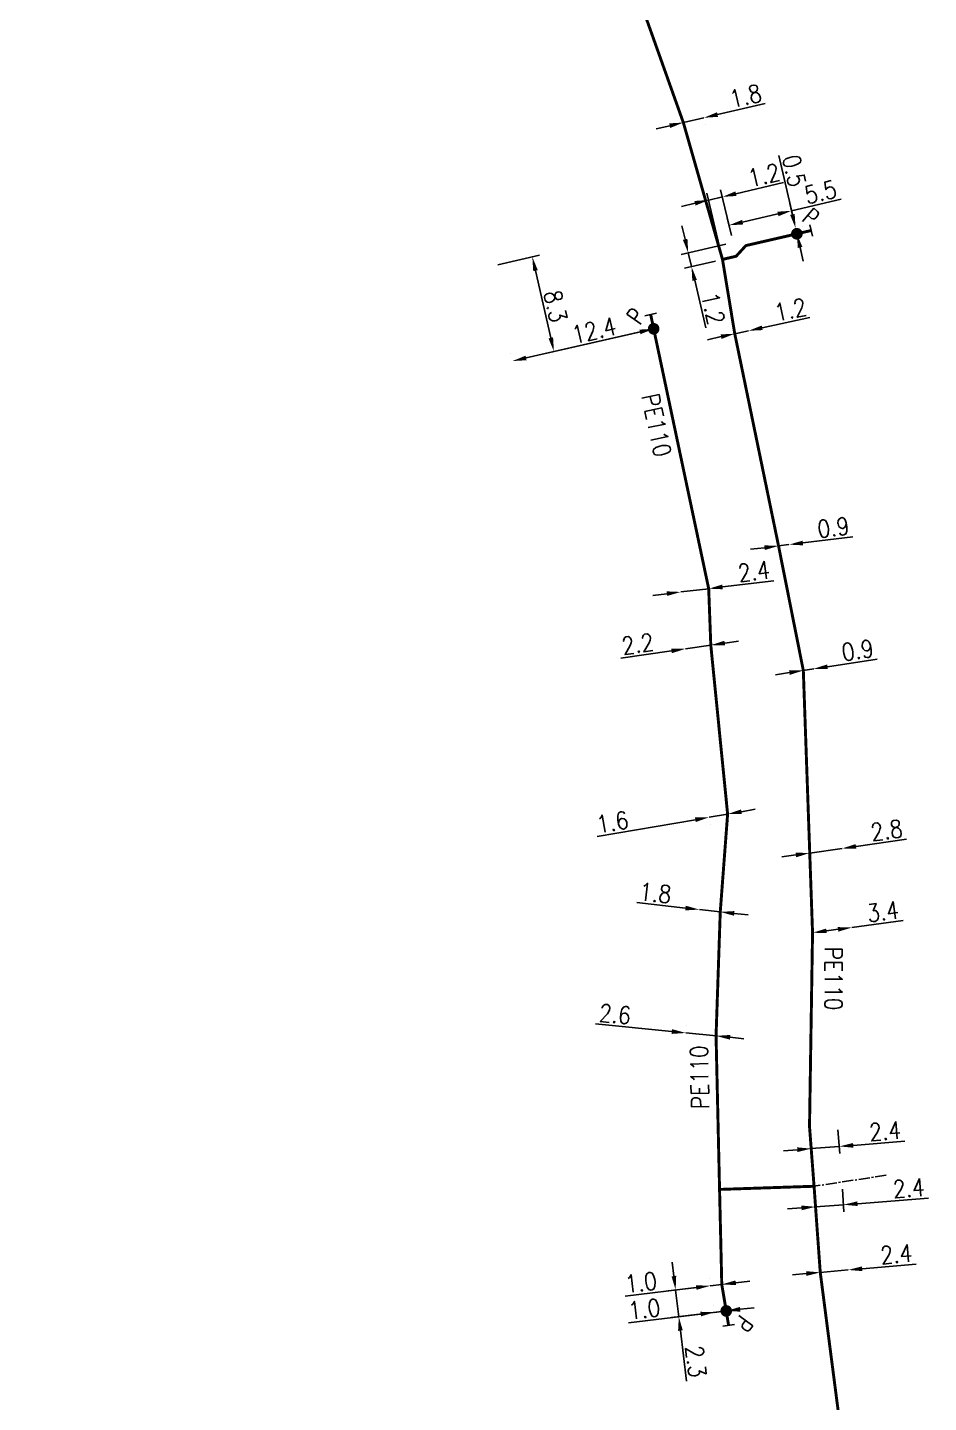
# Model space of a CAD drawing. Header units: millimetres. Extents: x 147000 to 147997, y 130417 to 131006.
# Drawn here: x 147072 to 147149.1, y 130702.8 to 130820.4 of the extents above; entities that cross this region are included whole.
import ezdxf
from ezdxf.enums import TextEntityAlignment as Align

# ---------------------------------------------------------------- set-up
doc = ezdxf.new("R2010")
doc.units = ezdxf.units.MM
doc.header["$PDMODE"] = 34
doc.linetypes.add('CENTER2', pattern=[28.575, 19.05, -3.175, 3.175, -3.175])
doc.linetypes.add('L_100_PE', pattern=[14, 10, -1.5, 1, -1.5])
doc.layers.get('0').update_dxf_attribs({"linetype": 'CONTINUOUS'})
doc.layers.get('Defpoints').update_dxf_attribs({"linetype": 'CONTINUOUS'})
for name, color, linetype in [('L_140', 3, 'CONTINUOUS'), ('L_300', 7, 'CONTINUOUS'), ('L_340', 7, 'CONTINUOUS')]:
    doc.layers.add(name, color=color, linetype=linetype)
doc.styles.add('G_ROMANS', font='ROMANS.SHX', dxfattribs={"width": 0.75})
doc.styles.get("Standard").update_dxf_attribs({"font": 'romans.shx', "width": 0.85})
doc.dimstyles.get("Standard").update_dxf_attribs({"dimtxt": 1.5, "dimasz": 1.2, "dimexe": 0.625, "dimexo": 0.625, "dimgap": 0.25, "dimtad": 1, "dimdec": 1, "dimzin": 0, "dimdsep": 46, "dimtxsty": 'Standard', "dimcen": -0.5, "dimadec": 0, "dimazin": 0, "dimtfac": 1, "dimtdec": 1, "dimtmove": 0, "dimatfit": 3, "dimfxl": 0, "dimtolj": 1, "dimtzin": 0, "dimarcsym": 0})

# ---------------------------------------------------------------- blocks, each defined once
blk = doc.blocks.new('L_340_07')
at = {"color": 0, "linetype": 'Continuous', "const_width": 0.25, "flags": 128}
blk.add_lwpolyline([(0, 0), (1.25, 0)], dxfattribs=at)
at = {"color": 0, "linetype": 'Continuous', "flags": 128}
blk.add_lwpolyline([(1.25, -0.5), (1.25, 0.5)], dxfattribs=at)
at = {"color": 0, "linetype": 'Continuous', "width": 0.75, "flags": 3}
for tag, p in [('DEF_LEG', (0.72, -3.47)), ('DEF_COUP', (0.72, -5.97)), ('DEF_TYPE', (0.72, -8.47))]:
    blk.add_attdef(tag, text='', height=1.2, dxfattribs=at).set_placement(p, align=Align.MIDDLE)
blk = doc.blocks.new('L_300_12')
at = {"color": 0, "linetype": 'Continuous', "const_width": 0.497, "flags": 128}
blk.add_lwpolyline([(-0.25, 0, 1), (0.25, 0, 1)], format="xyb", close=True, dxfattribs=at)
at = {"color": 0, "linetype": 'Continuous', "style": 'G_ROMANS', "width": 0.75}
blk.add_text('P', height=1.5, dxfattribs=at).set_placement((0, 1.85), align=Align.MIDDLE)
at = {"color": 0, "linetype": 'Continuous', "width": 0.75, "flags": 3}
for tag, p in [('DEF_LEG', (0, -5)), ('DEF_COUP', (0, -7.5)), ('DEF_TYPE', (0, -10))]:
    blk.add_attdef(tag, text='', height=1.2, dxfattribs=at).set_placement(p, align=Align.MIDDLE)
blk = doc.blocks.new('*D16')
at = {"layer": 'Defpoints', "color": 0, "linetype": 'Continuous', "transparency": 16777216}
for p in [(147132.37, 130802.04), (147128.54, 130801.15), (147131.47, 130800.6)]:
    blk.add_point(p, dxfattribs=at)
at = {"layer": 'L_140', "color": 0, "linetype": 'Continuous', "lineweight": -2, "transparency": 16777216}
for p, q in [((147128.27, 130802.32), (147128, 130803.48)), ((147131.76, 130801.89), (147127.94, 130801.01)), ((147130.86, 130800.45), (147128.21, 130799.84)), ((147128.54, 130801.15), (147128.82, 130799.98)), ((147129.09, 130798.81), (147130.04, 130794.73))]:
    blk.add_line(p, q, dxfattribs=at)
at = {"layer": 'L_140', "color": 0, "linetype": 'Continuous', "transparency": 16777216}
for points in [[(147128.47, 130802.36), (147128.08, 130802.27), (147128.54, 130801.15)], [(147129.28, 130798.85), (147128.89, 130798.76), (147128.82, 130799.98)]]:
    blk.add_solid(points, dxfattribs=at)
at = {"layer": 'L_140', "color": 0, "linetype": 'Continuous', "transparency": 16777216, "insert": (147130.67, 130796.41), "char_height": 1.5, "attachment_point": 5, "rotation": 283.0834}
blk.add_mtext('\\A1;1.2', dxfattribs=at)
blk = doc.blocks.new('*D17')
at = {"layer": 'Defpoints', "color": 0, "linetype": 'Continuous', "transparency": 16777216}
for p in [(147131.46, 130805.95), (147132.37, 130802.04), (147131.47, 130800.6)]:
    blk.add_point(p, dxfattribs=at)
at = {"layer": 'L_140', "color": 0, "linetype": 'Continuous', "lineweight": -2, "transparency": 16777216}
for p, q in [((147131.33, 130801.2), (147130.14, 130806.28)), ((147132.23, 130802.64), (147131.31, 130806.56)), ((147132.62, 130806.22), (147136.7, 130807.17)), ((147129.12, 130805.4), (147127.95, 130805.13)), ((147130.29, 130805.68), (147131.46, 130805.95))]:
    blk.add_line(p, q, dxfattribs=at)
at = {"layer": 'L_140', "color": 0, "linetype": 'Continuous', "transparency": 16777216}
for points in [[(147132.58, 130806.42), (147132.67, 130806.03), (147131.46, 130805.95)], [(147129.07, 130805.6), (147129.16, 130805.21), (147130.29, 130805.68)]]:
    blk.add_solid(points, dxfattribs=at)
at = {"layer": 'L_140', "color": 0, "linetype": 'Continuous', "transparency": 16777216, "insert": (147135.02, 130807.81), "char_height": 1.5, "attachment_point": 5, "rotation": 13.1455}
blk.add_mtext('\\A1;1.2', dxfattribs=at)
blk = doc.blocks.new('*D18')
at = {"layer": 'Defpoints', "color": 0, "linetype": 'Continuous', "transparency": 16777216}
for p in [(147115.19, 130800.81), (147111.64, 130800), (147125.58, 130794.66)]:
    blk.add_point(p, dxfattribs=at)
at = {"layer": 'L_300', "color": 0, "linetype": 'Continuous', "lineweight": -2, "transparency": 16777216}
for p, q in [((147112.25, 130800.13), (147115.8, 130800.95)), ((147116.77, 130793.88), (147115.46, 130799.64)), ((147124.97, 130794.52), (147116.43, 130792.58))]:
    blk.add_line(p, q, dxfattribs=at)
at = {"layer": 'L_300', "color": 0, "linetype": 'Continuous', "transparency": 16777216}
for points in [[(147115.66, 130799.68), (147115.27, 130799.59), (147115.19, 130800.81)], [(147116.97, 130793.93), (147116.58, 130793.84), (147117.04, 130792.71)]]:
    blk.add_solid(points, dxfattribs=at)
at = {"layer": 'L_300', "color": 0, "linetype": 'Continuous', "transparency": 16777216, "insert": (147117.18, 130796.59), "char_height": 1.5, "attachment_point": 5, "rotation": 282.8605}
blk.add_mtext('\\A1;8.3', dxfattribs=at)
blk = doc.blocks.new('*D196')
at = {"layer": 'Defpoints', "color": 0, "linetype": 'Continuous', "transparency": 16777216}
for p in [(147128.12, 130812.31), (147129.87, 130812.72), (147129.87, 130812.72)]:
    blk.add_point(p, dxfattribs=at)
at = {"layer": 'L_140', "color": 0, "linetype": 'Continuous', "lineweight": -2, "transparency": 16777216}
for p, q in [((147131.04, 130813), (147135.12, 130813.95)), ((147128.12, 130812.31), (147129.87, 130812.72)), ((147126.95, 130812.04), (147125.78, 130811.77)), ((147128.26, 130811.7), (147128.26, 130811.7)), ((147130.02, 130812.11), (147130.02, 130812.11))]:
    blk.add_line(p, q, dxfattribs=at)
at = {"layer": 'L_140', "color": 0, "linetype": 'Continuous', "transparency": 16777216}
for points in [[(147126.91, 130812.24), (147127, 130811.85), (147128.12, 130812.31)], [(147131, 130813.19), (147131.09, 130812.8), (147129.87, 130812.72)]]:
    blk.add_solid(points, dxfattribs=at)
at = {"layer": 'L_140', "color": 0, "linetype": 'Continuous', "transparency": 16777216, "insert": (147133.44, 130814.58), "char_height": 1.5, "attachment_point": 5, "rotation": 13.1466}
blk.add_mtext('\\A1;1.8', dxfattribs=at)
blk = doc.blocks.new('*D197')
at = {"layer": 'Defpoints', "color": 0, "linetype": 'Continuous', "transparency": 16777216}
for p in [(147137.73, 130803.28), (147137.84, 130802.79), (147137.84, 130802.79)]:
    blk.add_point(p, dxfattribs=at)
at = {"layer": 'L_300', "color": 0, "linetype": 'Continuous', "lineweight": -2, "transparency": 16777216}
for p, q in [((147137.45, 130804.45), (147136.28, 130809.5)), ((147137.84, 130802.79), (147137.73, 130803.28)), ((147138.34, 130803.42), (147138.34, 130803.42)), ((147138.45, 130802.94), (147138.45, 130802.94)), ((147138.11, 130801.62), (147138.38, 130800.46))]:
    blk.add_line(p, q, dxfattribs=at)
at = {"layer": 'L_300', "color": 0, "linetype": 'Continuous', "transparency": 16777216}
for points in [[(147137.65, 130804.49), (147137.26, 130804.4), (147137.73, 130803.28)], [(147138.31, 130801.67), (147137.92, 130801.58), (147137.84, 130802.79)]]:
    blk.add_solid(points, dxfattribs=at)
at = {"layer": 'L_300', "color": 0, "linetype": 'Continuous', "transparency": 16777216, "insert": (147137.61, 130808.18), "char_height": 1.5, "attachment_point": 5, "rotation": 283.0834}
blk.add_mtext('\\A1;0.5', dxfattribs=at)
blk = doc.blocks.new('*D199')
at = {"layer": 'Defpoints', "color": 0, "linetype": 'Continuous', "transparency": 16777216}
for p in [(147132.03, 130803.52), (147137.73, 130803.28), (147132.37, 130802.04)]:
    blk.add_point(p, dxfattribs=at)
at = {"layer": 'L_300', "color": 0, "linetype": 'Continuous', "lineweight": -2, "transparency": 16777216}
for p, q in [((147137.58, 130803.89), (147137.24, 130805.37)), ((147137.38, 130804.76), (147141.64, 130805.75)), ((147132.23, 130802.64), (147131.88, 130804.12)), ((147133.19, 130803.79), (147136.21, 130804.49))]:
    blk.add_line(p, q, dxfattribs=at)
at = {"layer": 'L_300', "color": 0, "linetype": 'Continuous', "transparency": 16777216}
for points in [[(147133.15, 130803.98), (147133.24, 130803.59), (147132.03, 130803.52)], [(147136.17, 130804.68), (147136.26, 130804.29), (147137.38, 130804.76)]]:
    blk.add_solid(points, dxfattribs=at)
at = {"layer": 'L_300', "color": 0, "linetype": 'Continuous', "transparency": 16777216, "insert": (147139.87, 130806.36), "char_height": 1.5, "attachment_point": 5, "rotation": 13.0834}
blk.add_mtext('\\A1;5.5', dxfattribs=at)
blk = doc.blocks.new('*D200')
at = {"layer": 'Defpoints', "color": 0, "linetype": 'Continuous', "transparency": 16777216}
for p in [(147125.58, 130794.66), (147113.49, 130791.9), (147113.49, 130791.9)]:
    blk.add_point(p, dxfattribs=at)
at = {"layer": 'L_300', "color": 0, "linetype": 'Continuous', "lineweight": -2, "transparency": 16777216}
for p, q in [((147125.44, 130795.27), (147125.44, 130795.27)), ((147124.41, 130794.4), (147114.66, 130792.17)), ((147113.35, 130792.51), (147113.35, 130792.51))]:
    blk.add_line(p, q, dxfattribs=at)
at = {"layer": 'L_300', "color": 0, "linetype": 'Continuous', "transparency": 16777216}
for points in [[(147124.36, 130794.59), (147124.45, 130794.2), (147125.58, 130794.66)], [(147114.62, 130792.36), (147114.7, 130791.97), (147113.49, 130791.9)]]:
    blk.add_solid(points, dxfattribs=at)
at = {"layer": 'L_300', "color": 0, "linetype": 'Continuous', "transparency": 16777216, "insert": (147120.48, 130794.52), "char_height": 1.5, "attachment_point": 5, "rotation": 12.869}
blk.add_mtext('\\A1;12.4', dxfattribs=at)
blk = doc.blocks.new('*D201')
at = {"layer": 'Defpoints', "color": 0, "linetype": 'Continuous', "transparency": 16777216}
for p in [(147133.69, 130794.49), (147133.69, 130794.49), (147132.52, 130794.24)]:
    blk.add_point(p, dxfattribs=at)
at = {"layer": 'L_140', "color": 0, "linetype": 'Continuous', "lineweight": -2, "transparency": 16777216}
for p, q in [((147132.52, 130794.24), (147133.69, 130794.49)), ((147134.87, 130794.74), (147138.96, 130795.63)), ((147131.35, 130793.99), (147130.18, 130793.73))]:
    blk.add_line(p, q, dxfattribs=at)
at = {"layer": 'L_140', "color": 0, "linetype": 'Continuous', "transparency": 16777216}
for points in [[(147134.83, 130794.94), (147134.91, 130794.55), (147133.69, 130794.49)], [(147131.31, 130794.18), (147131.39, 130793.79), (147132.52, 130794.24)]]:
    blk.add_solid(points, dxfattribs=at)
at = {"layer": 'L_140', "color": 0, "linetype": 'Continuous', "transparency": 16777216, "insert": (147137.29, 130796.29), "char_height": 1.5, "attachment_point": 5, "rotation": 12.1656}
blk.add_mtext('\\A1;1.2', dxfattribs=at)
blk = doc.blocks.new('*D202')
at = {"layer": 'Defpoints', "color": 0, "linetype": 'Continuous', "transparency": 16777216}
for p in [(147127.9, 130772.14), (147127.9, 130772.14), (147130.29, 130772.42)]:
    blk.add_point(p, dxfattribs=at)
at = {"layer": 'L_140', "color": 0, "linetype": 'Continuous', "lineweight": -2, "transparency": 16777216}
for p, q in [((147127.9, 130772.14), (147130.29, 130772.42)), ((147131.48, 130772.57), (147135.88, 130773.1)), ((147126.71, 130771.99), (147125.52, 130771.85))]:
    blk.add_line(p, q, dxfattribs=at)
at = {"layer": 'L_140', "color": 0, "linetype": 'Continuous', "transparency": 16777216}
for points in [[(147126.69, 130772.19), (147126.74, 130771.8), (147127.9, 130772.14)], [(147131.45, 130772.77), (147131.5, 130772.37), (147130.29, 130772.42)]]:
    blk.add_solid(points, dxfattribs=at)
at = {"layer": 'L_140', "color": 0, "linetype": 'Continuous', "transparency": 16777216, "insert": (147134.16, 130773.9), "char_height": 1.5, "attachment_point": 5, "rotation": 6.8577}
blk.add_mtext('\\A1;2.4', dxfattribs=at)
blk = doc.blocks.new('*D203')
at = {"layer": 'Defpoints', "color": 0, "linetype": 'Continuous', "transparency": 16777216}
for p in [(147130.47, 130767.59), (147128.3, 130767.27), (147128.3, 130767.27)]:
    blk.add_point(p, dxfattribs=at)
at = {"layer": 'L_140', "color": 0, "linetype": 'Continuous', "lineweight": -2, "transparency": 16777216}
for p, q in [((147128.2, 130767.89), (147128.2, 130767.89)), ((147130.47, 130767.59), (147128.3, 130767.27)), ((147130.38, 130768.21), (147130.38, 130768.21)), ((147131.66, 130767.76), (147132.85, 130767.94)), ((147127.11, 130767.1), (147122.78, 130766.47))]:
    blk.add_line(p, q, dxfattribs=at)
at = {"layer": 'L_140', "color": 0, "linetype": 'Continuous', "transparency": 16777216}
for points in [[(147131.63, 130767.96), (147131.69, 130767.57), (147130.47, 130767.59)], [(147127.08, 130767.3), (147127.14, 130766.9), (147128.3, 130767.27)]]:
    blk.add_solid(points, dxfattribs=at)
at = {"layer": 'L_140', "color": 0, "linetype": 'Continuous', "transparency": 16777216, "insert": (147124.21, 130767.69), "char_height": 1.5, "attachment_point": 5, "rotation": 8.286}
blk.add_mtext('\\A1;2.2', dxfattribs=at)
blk = doc.blocks.new('*D204')
at = {"layer": 'Defpoints', "color": 0, "linetype": 'Continuous', "transparency": 16777216}
for p in [(147130.33, 130752.86), (147130.33, 130752.86), (147131.91, 130753.13)]:
    blk.add_point(p, dxfattribs=at)
at = {"layer": 'L_140', "color": 0, "linetype": 'Continuous', "lineweight": -2, "transparency": 16777216}
for p, q in [((147133.09, 130753.33), (147134.27, 130753.54)), ((147129.15, 130752.65), (147120.75, 130751.2)), ((147131.91, 130753.13), (147130.33, 130752.86)), ((147130.44, 130752.24), (147130.44, 130752.24)), ((147132.01, 130752.51), (147132.01, 130752.51))]:
    blk.add_line(p, q, dxfattribs=at)
at = {"layer": 'L_140', "color": 0, "linetype": 'Continuous', "transparency": 16777216}
for points in [[(147133.06, 130753.53), (147133.12, 130753.13), (147131.91, 130753.13)], [(147129.11, 130752.85), (147129.18, 130752.45), (147130.33, 130752.86)]]:
    blk.add_solid(points, dxfattribs=at)
at = {"layer": 'L_140', "color": 0, "linetype": 'Continuous', "transparency": 16777216, "insert": (147122.05, 130752.44), "char_height": 1.5, "attachment_point": 5, "rotation": 9.7984}
blk.add_mtext('\\A1;1.6', dxfattribs=at)
blk = doc.blocks.new('*D205')
at = {"layer": 'Defpoints', "color": 0, "linetype": 'Continuous', "transparency": 16777216}
for p in [(147129.49, 130744.96), (147129.49, 130744.96), (147131.28, 130744.76)]:
    blk.add_point(p, dxfattribs=at)
at = {"layer": 'L_140', "color": 0, "linetype": 'Continuous', "lineweight": -2, "transparency": 16777216}
for p, q in [((147128.3, 130745.09), (147124.14, 130745.55)), ((147131.28, 130744.76), (147129.49, 130744.96)), ((147132.48, 130744.63), (147133.67, 130744.5))]:
    blk.add_line(p, q, dxfattribs=at)
at = {"layer": 'L_140', "color": 0, "linetype": 'Continuous', "transparency": 16777216}
for points in [[(147128.32, 130745.29), (147128.28, 130744.89), (147129.49, 130744.96)], [(147132.5, 130744.83), (147132.45, 130744.43), (147131.28, 130744.76)]]:
    blk.add_solid(points, dxfattribs=at)
at = {"layer": 'L_140', "color": 0, "linetype": 'Continuous', "transparency": 16777216, "insert": (147125.73, 130746.38), "char_height": 1.5, "attachment_point": 5, "rotation": 353.695}
blk.add_mtext('\\A1;1.8', dxfattribs=at)
blk = doc.blocks.new('*D206')
at = {"layer": 'Defpoints', "color": 0, "linetype": 'Continuous', "transparency": 16777216}
for p in [(147136.27, 130776.08), (147137.16, 130776.19), (147137.16, 130776.19)]:
    blk.add_point(p, dxfattribs=at)
at = {"layer": 'L_140', "color": 0, "linetype": 'Continuous', "lineweight": -2, "transparency": 16777216}
for p, q in [((147138.35, 130776.33), (147142.63, 130776.85)), ((147135.08, 130775.93), (147133.88, 130775.79)), ((147136.27, 130776.08), (147137.16, 130776.19))]:
    blk.add_line(p, q, dxfattribs=at)
at = {"layer": 'L_140', "color": 0, "linetype": 'Continuous', "transparency": 16777216}
for points in [[(147135.05, 130776.13), (147135.1, 130775.73), (147136.27, 130776.08)], [(147138.33, 130776.53), (147138.37, 130776.13), (147137.16, 130776.19)]]:
    blk.add_solid(points, dxfattribs=at)
at = {"layer": 'L_140', "color": 0, "linetype": 'Continuous', "transparency": 16777216, "insert": (147140.96, 130777.66), "char_height": 1.5, "attachment_point": 5, "rotation": 6.9613}
blk.add_mtext('\\A1;0.9', dxfattribs=at)
blk = doc.blocks.new('*D207')
at = {"layer": 'Defpoints', "color": 0, "linetype": 'Continuous', "transparency": 16777216}
for p in [(147138.39, 130765.42), (147139.28, 130765.56), (147139.28, 130765.56)]:
    blk.add_point(p, dxfattribs=at)
at = {"layer": 'L_140', "color": 0, "linetype": 'Continuous', "lineweight": -2, "transparency": 16777216}
for p, q in [((147140.46, 130765.74), (147144.72, 130766.4)), ((147137.2, 130765.24), (147136.02, 130765.06)), ((147138.39, 130765.42), (147139.28, 130765.56))]:
    blk.add_line(p, q, dxfattribs=at)
at = {"layer": 'L_140', "color": 0, "linetype": 'Continuous', "transparency": 16777216}
for points in [[(147137.17, 130765.44), (147137.23, 130765.04), (147138.39, 130765.42)], [(147140.43, 130765.94), (147140.49, 130765.54), (147139.28, 130765.56)]]:
    blk.add_solid(points, dxfattribs=at)
at = {"layer": 'L_140', "color": 0, "linetype": 'Continuous', "transparency": 16777216, "insert": (147143.04, 130767.15), "char_height": 1.5, "attachment_point": 5, "rotation": 8.7616}
blk.add_mtext('\\A1;0.9', dxfattribs=at)
blk = doc.blocks.new('*D208')
at = {"layer": 'Defpoints', "color": 0, "linetype": 'Continuous', "transparency": 16777216}
for p in [(147138.94, 130749.8), (147141.71, 130750.19), (147141.71, 130750.19)]:
    blk.add_point(p, dxfattribs=at)
at = {"layer": 'L_140', "color": 0, "linetype": 'Continuous', "lineweight": -2, "transparency": 16777216}
for p, q in [((147142.9, 130750.36), (147147.23, 130750.97)), ((147138.94, 130749.8), (147141.71, 130750.19)), ((147137.75, 130749.63), (147136.56, 130749.46))]:
    blk.add_line(p, q, dxfattribs=at)
at = {"layer": 'L_140', "color": 0, "linetype": 'Continuous', "transparency": 16777216}
for points in [[(147137.72, 130749.83), (147137.78, 130749.43), (147138.94, 130749.8)], [(147142.87, 130750.56), (147142.93, 130750.16), (147141.71, 130750.19)]]:
    blk.add_solid(points, dxfattribs=at)
at = {"layer": 'L_140', "color": 0, "linetype": 'Continuous', "transparency": 16777216, "insert": (147145.52, 130751.74), "char_height": 1.5, "attachment_point": 5, "rotation": 8.064}
blk.add_mtext('\\A1;2.8', dxfattribs=at)
blk = doc.blocks.new('*D209')
at = {"layer": 'Defpoints', "color": 0, "linetype": 'Continuous', "transparency": 16777216}
for p in [(147139.18, 130742.98), (147142.55, 130743.42), (147142.55, 130743.42)]:
    blk.add_point(p, dxfattribs=at)
at = {"layer": 'L_140', "color": 0, "linetype": 'Continuous', "lineweight": -2, "transparency": 16777216}
for p, q in [((147142.55, 130743.42), (147146.94, 130744.01)), ((147140.37, 130743.13), (147141.36, 130743.27))]:
    blk.add_line(p, q, dxfattribs=at)
at = {"layer": 'L_140', "color": 0, "linetype": 'Continuous', "transparency": 16777216}
for points in [[(147140.34, 130743.33), (147140.4, 130742.94), (147139.18, 130742.98)], [(147141.33, 130743.46), (147141.39, 130743.07), (147142.55, 130743.42)]]:
    blk.add_solid(points, dxfattribs=at)
at = {"layer": 'L_140', "color": 0, "linetype": 'Continuous', "transparency": 16777216, "insert": (147145.21, 130744.79), "char_height": 1.5, "attachment_point": 5, "rotation": 7.5589}
blk.add_mtext('\\A1;3.4', dxfattribs=at)
blk = doc.blocks.new('*D210')
at = {"layer": 'Defpoints', "color": 0, "linetype": 'Continuous', "transparency": 16777216}
for p in [(147138.92, 130726.4), (147141.31, 130726.74), (147141.47, 130724.69)]:
    blk.add_point(p, dxfattribs=at)
at = {"layer": 'L_140', "color": 0, "linetype": 'Continuous', "lineweight": -2, "transparency": 16777216}
for p, q in [((147138.97, 130725.78), (147139.12, 130723.88)), ((147141.35, 130726.12), (147141.51, 130724.07)), ((147142.66, 130724.78), (147147.08, 130725.13)), ((147137.88, 130724.41), (147136.68, 130724.32)), ((147139.07, 130724.5), (147141.47, 130724.69))]:
    blk.add_line(p, q, dxfattribs=at)
at = {"layer": 'L_140', "color": 0, "linetype": 'Continuous', "transparency": 16777216}
for points in [[(147137.86, 130724.61), (147137.89, 130724.21), (147139.07, 130724.5)], [(147142.65, 130724.98), (147142.68, 130724.58), (147141.47, 130724.69)]]:
    blk.add_solid(points, dxfattribs=at)
at = {"layer": 'L_140', "color": 0, "linetype": 'Continuous', "transparency": 16777216, "insert": (147145.39, 130726), "char_height": 1.5, "attachment_point": 5, "rotation": 4.4522}
blk.add_mtext('\\A1;2.4', dxfattribs=at)
blk = doc.blocks.new('*D211')
at = {"layer": 'Defpoints', "color": 0, "linetype": 'Continuous', "transparency": 16777216}
for p in [(147141.68, 130721.64), (147139.3, 130721.28), (147141.83, 130719.7)]:
    blk.add_point(p, dxfattribs=at)
at = {"layer": 'L_140', "color": 0, "linetype": 'Continuous', "lineweight": -2, "transparency": 16777216}
for p, q in [((147139.35, 130720.66), (147139.48, 130718.9)), ((147141.73, 130721.02), (147141.87, 130719.08)), ((147138.24, 130719.43), (147137.04, 130719.34)), ((147139.43, 130719.52), (147141.83, 130719.7)), ((147143.02, 130719.79), (147149.11, 130720.25))]:
    blk.add_line(p, q, dxfattribs=at)
at = {"layer": 'L_140', "color": 0, "linetype": 'Continuous', "transparency": 16777216}
for points in [[(147138.22, 130719.63), (147138.25, 130719.23), (147139.43, 130719.52)], [(147143.01, 130719.99), (147143.04, 130719.59), (147141.83, 130719.7)]]:
    blk.add_solid(points, dxfattribs=at)
at = {"layer": 'L_140', "color": 0, "linetype": 'Continuous', "transparency": 16777216, "insert": (147147.42, 130721.12), "char_height": 1.5, "attachment_point": 5, "rotation": 4.3051}
blk.add_mtext('\\A1;2.4', dxfattribs=at)
blk = doc.blocks.new('*D212')
at = {"layer": 'Defpoints', "color": 0, "linetype": 'Continuous', "transparency": 16777216}
for p in [(147139.84, 130713.91), (147142.23, 130714.12), (147142.23, 130714.12)]:
    blk.add_point(p, dxfattribs=at)
at = {"layer": 'L_140', "color": 0, "linetype": 'Continuous', "lineweight": -2, "transparency": 16777216}
for p, q in [((147143.43, 130714.22), (147148.05, 130714.61)), ((147138.64, 130713.81), (147137.45, 130713.71)), ((147139.84, 130713.91), (147142.23, 130714.12))]:
    blk.add_line(p, q, dxfattribs=at)
at = {"layer": 'L_140', "color": 0, "linetype": 'Continuous', "transparency": 16777216}
for points in [[(147138.63, 130714.01), (147138.66, 130713.61), (147139.84, 130713.91)], [(147143.41, 130714.42), (147143.44, 130714.02), (147142.23, 130714.12)]]:
    blk.add_solid(points, dxfattribs=at)
at = {"layer": 'L_140', "color": 0, "linetype": 'Continuous', "transparency": 16777216, "insert": (147146.35, 130715.47), "char_height": 1.5, "attachment_point": 5, "rotation": 4.8142}
blk.add_mtext('\\A1;2.4', dxfattribs=at)
blk = doc.blocks.new('*D214')
at = {"layer": 'Defpoints', "color": 0, "linetype": 'Continuous', "transparency": 16777216}
for p in [(147128.34, 130734.4), (147128.34, 130734.4), (147130.92, 130734.15)]:
    blk.add_point(p, dxfattribs=at)
at = {"layer": 'L_140', "color": 0, "linetype": 'Continuous', "lineweight": -2, "transparency": 16777216}
for p, q in [((147127.14, 130734.52), (147120.59, 130735.17)), ((147128.4, 130735.02), (147128.4, 130735.02)), ((147130.99, 130734.77), (147130.99, 130734.77)), ((147130.92, 130734.15), (147128.34, 130734.4)), ((147132.12, 130734.03), (147133.31, 130733.91))]:
    blk.add_line(p, q, dxfattribs=at)
at = {"layer": 'L_140', "color": 0, "linetype": 'Continuous', "transparency": 16777216}
for points in [[(147127.16, 130734.72), (147127.12, 130734.32), (147128.34, 130734.4)], [(147132.14, 130734.23), (147132.1, 130733.83), (147130.92, 130734.15)]]:
    blk.add_solid(points, dxfattribs=at)
at = {"layer": 'L_140', "color": 0, "linetype": 'Continuous', "transparency": 16777216, "insert": (147122.27, 130736.01), "char_height": 1.5, "attachment_point": 5, "rotation": 354.3215}
blk.add_mtext('\\A1;2.6', dxfattribs=at)
blk = doc.blocks.new('*D215')
at = {"layer": 'Defpoints', "color": 0, "linetype": 'Continuous', "transparency": 16777216}
for p in [(147127.46, 130712.4), (147130.42, 130712.76), (147131.79, 130710.61)]:
    blk.add_point(p, dxfattribs=at)
at = {"layer": 'L_300', "color": 0, "linetype": 'Continuous', "lineweight": -2, "transparency": 16777216}
for p, q in [((147127.31, 130713.59), (147127.17, 130714.78)), ((147129.8, 130712.68), (147126.83, 130712.33)), ((147127.46, 130712.4), (147127.73, 130710.12)), ((147131.17, 130710.53), (147127.11, 130710.04)), ((147127.87, 130708.93), (147128.4, 130704.59))]:
    blk.add_line(p, q, dxfattribs=at)
at = {"layer": 'L_300', "color": 0, "linetype": 'Continuous', "transparency": 16777216}
for points in [[(147127.51, 130713.62), (147127.11, 130713.57), (147127.46, 130712.4)], [(147128.07, 130708.95), (147127.67, 130708.9), (147127.73, 130710.12)]]:
    blk.add_solid(points, dxfattribs=at)
at = {"layer": 'L_300', "color": 0, "linetype": 'Continuous', "transparency": 16777216, "insert": (147129.2, 130706.28), "char_height": 1.5, "attachment_point": 5, "rotation": 276.862}
blk.add_mtext('\\A1;2.3', dxfattribs=at)
blk = doc.blocks.new('*D216')
at = {"layer": 'Defpoints', "color": 0, "linetype": 'Continuous', "transparency": 16777216}
for p in [(147130.79, 130710.49), (147130.79, 130710.49), (147131.79, 130710.61)]:
    blk.add_point(p, dxfattribs=at)
at = {"layer": 'L_300', "color": 0, "linetype": 'Continuous', "lineweight": -2, "transparency": 16777216}
for p, q in [((147130.72, 130711.11), (147130.72, 130711.11)), ((147131.71, 130711.23), (147131.71, 130711.23)), ((147129.6, 130710.34), (147123.42, 130709.6)), ((147131.79, 130710.61), (147130.79, 130710.49)), ((147132.98, 130710.75), (147134.17, 130710.89))]:
    blk.add_line(p, q, dxfattribs=at)
at = {"layer": 'L_300', "color": 0, "linetype": 'Continuous', "transparency": 16777216}
for points in [[(147132.95, 130710.95), (147133, 130710.55), (147131.79, 130710.61)], [(147129.58, 130710.54), (147129.63, 130710.15), (147130.79, 130710.49)]]:
    blk.add_solid(points, dxfattribs=at)
at = {"layer": 'L_300', "color": 0, "linetype": 'Continuous', "transparency": 16777216, "insert": (147124.78, 130710.77), "char_height": 1.5, "attachment_point": 5, "rotation": 6.862}
blk.add_mtext('\\A1;1.0', dxfattribs=at)
blk = doc.blocks.new('*D231')
at = {"layer": 'Defpoints', "color": 0, "linetype": 'Continuous', "transparency": 16777216}
for p in [(147130.42, 130712.76), (147130.42, 130712.76), (147131.41, 130712.88)]:
    blk.add_point(p, dxfattribs=at)
at = {"layer": 'L_140', "color": 0, "linetype": 'Continuous', "lineweight": -2, "transparency": 16777216}
for p, q in [((147130.34, 130713.38), (147130.34, 130713.38)), ((147131.34, 130713.5), (147131.34, 130713.5)), ((147129.23, 130712.62), (147123.13, 130711.88)), ((147131.41, 130712.88), (147130.42, 130712.76)), ((147132.6, 130713.02), (147133.8, 130713.16))]:
    blk.add_line(p, q, dxfattribs=at)
at = {"layer": 'L_140', "color": 0, "linetype": 'Continuous', "transparency": 16777216}
for points in [[(147129.2, 130712.81), (147129.25, 130712.42), (147130.42, 130712.76)], [(147132.58, 130713.22), (147132.63, 130712.82), (147131.41, 130712.88)]]:
    blk.add_solid(points, dxfattribs=at)
at = {"layer": 'L_140', "color": 0, "linetype": 'Continuous', "transparency": 16777216, "insert": (147124.49, 130713.05), "char_height": 1.5, "attachment_point": 5, "rotation": 6.862}
blk.add_mtext('\\A1;1.0', dxfattribs=at)

msp = doc.modelspace()

# ---------------------------------------------------------------- linework, layer by layer
at = {"layer": 'L_140', "linetype": 'L_100_PE', "flags": 128}
for points in [[(147072.1, 130998.51, 0.25, 0.25, 0), (147075.23, 130984.06, 0.25, 0.25, 0), (147075.23, 130984.06, 0.25, 0.25, 0), (147076.7, 130976.38, 0.25, 0.25, 0), (147079.84, 130961.1, 0.25, 0.25, 0), (147082.63, 130947.04, 0.25, 0.25, 0), (147085.96, 130931.26, 0.25, 0.25, 0), (147090.16, 130913.3, 0.25, 0.25, 0), (147093.19, 130902.82, 0.25, 0.25, 0), (147095.75, 130894.79, 0.25, 0.25, 0), (147098.41, 130888.19, 0.25, 0.25, 0), (147100.21, 130883.74, 0.25, 0.25, 0), (147101.01, 130881.74, 0.25, 0.25, 0), (147108.73, 130862.62, 0.25, 0.25, 0), (147112.46, 130855.43, 0.25, 0.25, 0), (147115.47, 130845.72, 0.25, 0.25, 0), (147118.3, 130838.27, 0.25, 0.25, 0), (147123.61, 130824.98, 0.25, 0.25, 0), (147128.12, 130812.31, 0.25, 0.25, 0), (147128.12, 130812.31, 0.25, 0.25, 0), (147128.12, 130812.31, 0.25, 0.25, 0), (147128.12, 130812.31, 0.25, 0.25, 0), (147131.47, 130800.6, 0.25, 0.25, 0), (147132.52, 130794.24, 0.25, 0.25, 0), (147136.27, 130776.08, 0.25, 0.25, 0), (147138.39, 130765.42, 0.25, 0.25, 0), (147138.94, 130749.8, 0.25, 0.25, 0), (147139.18, 130742.98, 0.25, 0.25, 0), (147138.92, 130726.4, 0.25, 0.25, 0), (147139.31, 130721.28, 0.25, 0.25, 0), (147139.84, 130713.91, 0.25, 0.25, 0), (147142.17, 130695.91, 0.25, 0.25, 0), (147144.15, 130685.35, 0.25, 0.25, 0), (147144.15, 130685.35, 0.25, 0.25, 0), (147144.12, 130683.26, 0.25, 0.25, 0), (147144.97, 130679.6, 0.25, 0.25, 0), (147144.97, 130679.6, 0.25, 0.25, 0), (147146.02, 130675.49, 0.25, 0.25, 0), (147146.77, 130672.94, 0.25, 0.25, 0), (147147.28, 130671.19, 0.25, 0.25, 0), (147147.28, 130671.19, 0.25, 0.25, 0), (147147.28, 130671.19, 0.25, 0.25, 0), (147143.74, 130669.97, 0.25, 0.25, 0), (147141.33, 130669.12, 0.25, 0.25, 0), (147138.2, 130666.94, 0.25, 0.25, 0), (147129.03, 130663.35, 0.25, 0.25, 0), (147120.36, 130660.23, 0.25, 0.25, 0), (147114.91, 130658.45, 0.25, 0.25, 0), (147113.71, 130658.38, 0.25, 0.25, 0), (147112.29, 130658.84, 0.25, 0.25, 0), (147111.36, 130659.36, 0.25, 0.25, 0), (147105.11, 130665.96, 0.25, 0.25, 0), (147102.19, 130669.02, 0.25, 0.25, 0), (147100.02, 130670.2, 0.25, 0.25, 0), (147099.34, 130670.53, 0.25, 0.25, 0), (147095.62, 130671.59, 0.25, 0.25, 0), (147091.9, 130672.13, 0.25, 0.25, 0), (147087.82, 130671.01, 0.25, 0.25, 0), (147087.42, 130670.9, 0, 0, 0)], [(147131.79, 130710.61, 0.25, 0.25, 0), (147131.41, 130712.88, 0.25, 0.25, 0), (147131.22, 130721.01, 0.25, 0.25, 0), (147130.92, 130734.15, 0.25, 0.25, 0), (147131.28, 130744.76, 0.25, 0.25, 0), (147131.91, 130753.13, 0.25, 0.25, 0), (147130.47, 130767.59, 0.25, 0.25, 0), (147130.29, 130772.42, 0.25, 0.25, 0), (147125.58, 130794.66, 0, 0, 0)]]:
    msp.add_lwpolyline(points, format="xyseb", dxfattribs=at)
at = {"layer": 'L_140', "linetype": 'L_100_PE', "const_width": 0.25, "flags": 128}
msp.add_lwpolyline([(147137.84, 130802.79), (147133.47, 130801.78), (147133.47, 130801.78), (147132.64, 130800.87), (147132.64, 130800.87), (147132.64, 130800.87), (147131.47, 130800.6)], dxfattribs=at)
at = {"layer": 'L_140', "color": 7, "linetype": 'CENTER2', "ltscale": 0.05, "flags": 128}
msp.add_lwpolyline([(147145.49, 130722.22), (147139.3, 130721.28)], dxfattribs=at)
at = {"layer": 'L_140', "const_width": 0.25, "flags": 128}
msp.add_lwpolyline([(147139.3, 130721.28), (147131.22, 130721.01)], dxfattribs=at)

# ---------------------------------------------------------------- block references
at = {"layer": 'L_300'}
for p, rotation in [((147137.84, 130802.79), 319.7739870892387), ((147125.58, 130794.66), 54.27385415476836), ((147131.79, 130710.61), 233.8663254612176)]:
    msp.add_blockref('L_300_12', p, dxfattribs=dict(at, rotation=rotation))
at = {"layer": 'L_340'}
for p, rotation in [((147137.84, 130802.79), 13.08343870816703), ((147125.58, 130794.66), 101.8391598953535), ((147131.79, 130710.61), 279.3600768892158)]:
    msp.add_blockref('L_340_07', p, dxfattribs=dict(at, rotation=rotation))

# ---------------------------------------------------------------- texts
at = {"layer": 'L_140', "linetype": 'Continuous', "width": 0.85}
for rotation, p in [(281.8392, (147125.83, 130786.41)), (270, (147140.97, 130739.05)), (91.3019, (147129.51, 130730.61))]:
    msp.add_text('PE110', height=1.5, rotation=rotation, dxfattribs=at).set_placement(p, align=Align.MIDDLE)

# ---------------------------------------------------------------- dimensions: what is measured, and where the dimension line sits
at = {"layer": 'L_140', "linetype": 'Continuous'}
for base, p1, p2, angle, picture, middle in [((147129.87, 130812.72), (147128.12, 130812.31), (147129.87, 130812.72), 193.1466, '*D196', (147133.67, 130813.61)), ((147131.46, 130805.95), (147131.47, 130800.6), (147132.37, 130802.04), 193.1455, '*D17', (147135.25, 130806.83)), ((147128.54, 130801.15), (147131.47, 130800.6), (147132.37, 130802.04), 283.0834, '*D16', (147129.7, 130796.18)), ((147133.69, 130794.49), (147132.52, 130794.24), (147133.69, 130794.49), 192.1656, '*D201', (147137.5, 130795.31)), ((147137.16, 130776.19), (147136.27, 130776.08), (147137.16, 130776.19), 186.9613, '*D206', (147141.09, 130776.67)), ((147127.9, 130772.14), (147130.29, 130772.42), (147127.9, 130772.14), 6.8577, '*D202', (147134.27, 130772.9)), ((147128.3, 130767.27), (147130.47, 130767.59), (147128.3, 130767.27), 8.286, '*D203', (147124.35, 130766.7)), ((147139.28, 130765.56), (147138.39, 130765.42), (147139.28, 130765.56), 188.7616, '*D207', (147143.19, 130766.16)), ((147130.33, 130752.86), (147131.91, 130753.13), (147130.33, 130752.86), 9.7984, '*D204', (147122.22, 130751.46)), ((147141.71, 130750.19), (147138.94, 130749.8), (147141.71, 130750.19), 188.064, '*D208', (147145.66, 130750.75)), ((147129.49, 130744.96), (147131.28, 130744.76), (147129.49, 130744.96), 353.695, '*D205', (147125.62, 130745.38)), ((147142.55, 130743.42), (147139.18, 130742.98), (147142.55, 130743.42), 187.5589, '*D209', (147145.34, 130743.79)), ((147128.34, 130734.4), (147130.92, 130734.15), (147128.34, 130734.4), 354.3215, '*D214', (147122.17, 130735.02)), ((147141.47, 130724.69), (147138.92, 130726.4), (147141.31, 130726.74), 184.4522, '*D210', (147145.47, 130725)), ((147141.83, 130719.7), (147139.3, 130721.28), (147141.68, 130721.64), 184.3051, '*D211', (147147.5, 130720.13)), ((147142.23, 130714.12), (147139.84, 130713.91), (147142.23, 130714.12), 184.8142, '*D212', (147146.44, 130714.47)), ((147130.42, 130712.76), (147131.41, 130712.88), (147130.42, 130712.76), 6.862, '*D231', (147124.61, 130712.06))]:
    dim = msp.add_linear_dim(base=base, p1=p1, p2=p2, angle=angle, dimstyle='Standard', dxfattribs=at)
    dim.commit()
    dim.dimension.update_dxf_attribs({"geometry": picture, "text_midpoint": middle, "dimtype": 160})
at = {"layer": 'L_300', "linetype": 'Continuous'}
for base, p1, p2, angle, picture, middle in [((147137.84, 130802.79), (147137.73, 130803.28), (147137.84, 130802.79), 103.0834, '*D197', (147136.64, 130807.96)), ((147132.03, 130803.52), (147137.73, 130803.28), (147132.37, 130802.04), 13.0834, '*D199', (147140.1, 130805.39)), ((147115.19, 130800.81), (147125.58, 130794.66), (147111.64, 130800), 282.8605, '*D18', (147116.21, 130796.37)), ((147113.49, 130791.9), (147125.58, 130794.66), (147113.49, 130791.9), 12.869, '*D200', (147120.7, 130793.55)), ((147127.46, 130712.4), (147131.79, 130710.61), (147130.42, 130712.76), 276.862, '*D215', (147128.21, 130706.16)), ((147130.79, 130710.49), (147131.79, 130710.61), (147130.79, 130710.49), 6.862, '*D216', (147124.9, 130709.78))]:
    dim = msp.add_linear_dim(base=base, p1=p1, p2=p2, angle=angle, dimstyle='Standard', dxfattribs=at)
    dim.commit()
    dim.dimension.update_dxf_attribs({"geometry": picture, "text_midpoint": middle, "dimtype": 160})

doc.saveas('drawing.dxf')
